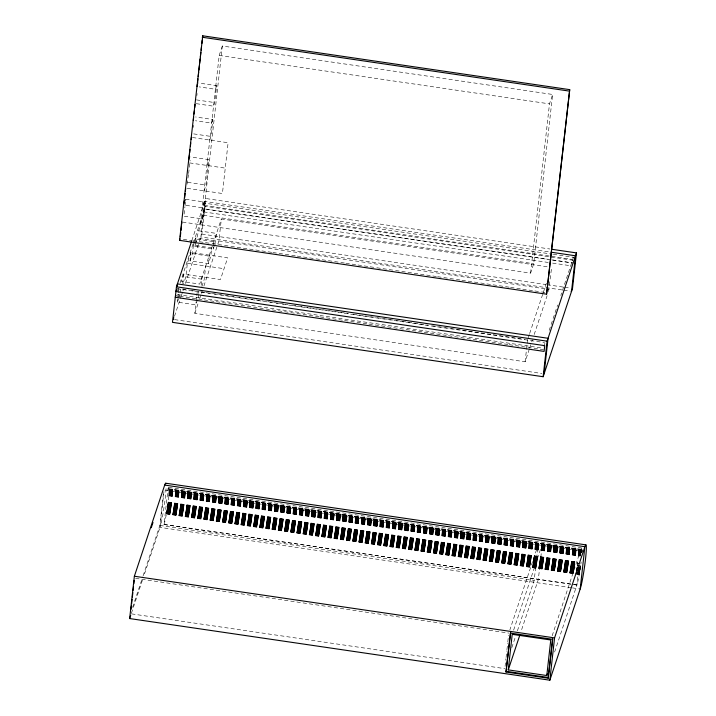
<?xml version="1.0" encoding="UTF-8"?>
<svg xmlns="http://www.w3.org/2000/svg" width="716" height="716" viewBox="0 0 716 716"><rect width="100%" height="100%" fill="white"/><g stroke="black" fill="none" stroke-linecap="round" stroke-linejoin="round"><path stroke-width="0.54" stroke-dasharray="3.58 2.69" d="M164.018 524.533L164.045 524.443A19.529 1.53 -81.7 0 0 166.389 513.954L168.179 502.086A19.529 1.53 -81.7 0 0 168.869 495.848L169.191 488.822A19.529 1.53 -81.7 0 0 168.018 488.903L164.018 524.533L576.917 584.99A19.529 1.53 -81.7 0 0 579.253 574.509L580.64 565.676M193.311 127.385L193.544 125.273M196.855 95.649L197.088 93.536M184.11 214.075L184.943 206.664M185.059 205.608L185.766 199.263L204.114 201.957L202.225 218.881L183.878 216.187M187.01 184.272L188.514 174.614M188.639 173.505L190.116 160.259M197.491 299.682L195.772 304.855L177.425 302.161L177.774 299.037M177.89 297.999L178.356 293.829M178.472 292.79L178.937 288.62L178.248 290.687M180.065 292.844L180.53 288.673M182.705 283.527L183.752 274.147L220.447 279.535L227.67 257.832L190.966 252.444L187.359 263.3L185.847 276.841L183.547 283.742M143.084 575.888L159.865 525.446L163.338 494.344M163.964 491.579L159.972 527.379L143.746 576.147M190.026 260.901L192.434 253.67L193.374 245.203L211.73 247.897L210.781 256.364L208.374 263.595L190.026 260.901L190.966 252.444M214.567 244.988L213.189 249.123L194.841 246.438L195.316 242.205M195.432 241.149L195.781 237.972L214.138 240.665L213.547 245.955M195.871 243.333C197.983 230.507 202.897 218.299 205.787 205.644L572.782 259.478L560.807 295.484M222.327 46.012L219.194 55.418L200.301 224.672L203.434 215.265L222.327 46.012L552.618 94.467L533.715 263.721L530.592 273.127L183.028 222.139M209.743 140.041L210.951 136.425L212.84 119.5L195.566 116.968M196.256 103.659L213.529 106.192L214.728 102.576L216.617 85.651L198.269 82.958M204.078 190.814L206.002 185.032L208.839 159.641L190.492 156.947M551.383 259.881L204.642 209.018L203.675 211.909L200.883 236.96L562.687 290.043M573.14 260.266L204.32 206.154L204.848 201.42L550.058 252.059M199.478 241.194L201.849 234.069L205.814 198.52L549.915 249.007M529.303 349.184L525.114 361.768L194.833 313.322L196.121 301.731M196.238 300.684L196.703 296.522M196.819 295.484L197.285 291.314L188.648 290.052M198.18 297.614L198.529 294.491M198.645 293.453L198.878 291.367M201.169 285.174L202.1 276.841M201.903 286.436L204.194 279.526L205.707 265.985M208.374 263.595L209.323 255.138M213.189 249.123L213.422 247.011M214.907 243.959L216.545 233.425L198.189 230.74M217.852 244.102L218.899 240.961L221.351 218.953L547.23 266.764M530.592 273.127L549.485 103.874L552.618 94.467M525.114 361.768L527.576 339.769L524.264 339.286M505.075 666.417L505.943 658.639M506.069 657.53L506.812 650.871M506.937 649.752L507.68 643.093M507.805 641.983L508.548 635.316M548.492 291.51L551.642 267.408M517.417 630.805L534.199 580.363L538.163 544.813L509.846 629.946M573.024 258.762L573.194 257.232L572.952 257.957M169.218 489.726L582.081 550.389L582.054 549.378A19.529 1.53 -81.7 0 0 580.882 549.449L542.316 543.909L538.342 579.45L520.854 632.022M578.492 570.643L576.881 585.088L554.139 653.448M580.103 556.207L580.846 549.539L551.812 636.837M580.864 564.029L581.043 562.633A19.529 1.53 -81.7 0 0 581.132 561.953M216.617 85.651L215.418 89.267L199.227 86.896M185.122 201.196L185.766 199.263M212.84 119.5L211.641 123.116L195.45 120.744M206.915 165.432L208.839 159.641M204.114 201.957L202.189 207.747L184.916 205.206M191.834 240.549L205.814 198.52M204.32 206.154L205.286 203.263L552.197 254.153M177.255 291.412L178.311 288.235M180.074 282.945L193.105 243.762M193.463 242.706L205.787 205.644M183.752 274.147L181.345 281.388L199.692 284.082L212.759 244.8M193.374 245.203L195.781 237.972M194.841 246.438L195.531 244.371M177.425 302.161L178.454 299.064M178.803 298.026L179.832 294.929M174.498 316.275L180.826 297.238M181.184 296.182L182.589 291.949M182.938 290.893L183.645 288.781M185.399 283.491L199.12 242.25M213.1 243.762L221.351 218.953M194.833 313.322L198.314 302.832M199.71 298.635L201.106 294.437M201.456 293.39L202.154 291.296M203.899 286.051L217.503 245.149M132.594 607.419L142.735 576.944M131.404 613.254L143.397 577.212M528.274 337.675L529.321 334.524M529.67 333.477L542.925 293.632M543.274 292.575L546.764 282.095M529.652 348.137L531.397 342.892M531.746 341.845L532.444 339.751M534.19 334.506L547.096 295.708M543.892 346.311L544.948 343.134M549.181 330.425L557.63 305.016M513.632 630.134L542.316 543.909M511.824 647.622L515.663 636.059M219.194 55.418L549.485 103.874M196.381 99.882L214.728 102.576M193.678 133.892L210.951 136.425M192.479 137.508L228.1 142.735L222.425 193.508L186.813 188.281M189.642 162.899L225.263 168.126M187.655 182.338L206.002 185.032M553.307 254.314L574.107 257.366M205.411 209.027L548.08 259.299M552.501 259.944L572.397 262.87M552.483 260.042L573.462 263.121M203.675 211.909L548.205 262.459M552.627 263.103L571.395 265.86M203.434 215.265L533.715 263.721M201.849 234.069L545.95 284.547M547.06 284.708L563.653 287.143M564.754 287.304L570.294 288.118M563.796 290.204L570.437 291.17M218.899 240.961L549.19 289.416M197.249 239.198L215.597 241.892M183.377 239.386L192.219 240.683M193.329 240.845L204.382 242.473M205.483 242.635L211.014 243.44M212.115 243.601L229.8 246.197M230.91 246.358L271.811 252.363M272.912 252.524L290.598 255.12M291.707 255.281L296.129 255.925M297.23 256.095L314.915 258.682M316.025 258.852L344.763 263.067M345.873 263.228L356.926 264.848M358.027 265.01L369.08 266.629M370.19 266.791L375.712 267.605M376.822 267.766L394.507 270.362M395.608 270.523L436.509 276.528M437.619 276.689L455.304 279.285M456.405 279.446L460.827 280.09M461.936 280.251L479.622 282.847M480.722 283.008L509.47 287.223M510.571 287.393L521.624 289.013M522.734 289.175L533.787 290.794M534.888 290.956L540.419 291.77M541.52 291.931L544.84 292.414M192.434 253.67L210.781 256.364M187.359 263.3L224.054 268.679M185.847 276.841L204.194 279.526M182.177 289.094L187.574 289.89M200.596 291.797L205.018 292.45M206.119 292.611L223.795 295.207M224.905 295.368L229.317 296.012M230.427 296.173L248.094 298.769M249.204 298.93L254.726 299.744M255.827 299.906L263.56 301.042M267.981 301.687L279.025 303.307M280.135 303.468L284.547 304.121M285.657 304.282L287.868 304.604M292.28 305.249L303.333 306.869M304.434 307.03L308.856 307.683M309.956 307.844L315.479 308.659M316.588 308.82L327.633 310.44M328.733 310.601L339.787 312.221M340.888 312.382L348.62 313.519M353.042 314.163L364.086 315.783M365.187 315.944L369.608 316.597M370.718 316.758L376.24 317.564M377.341 317.734L388.385 319.354M389.495 319.515L395.017 320.32M396.118 320.482L407.171 322.102M408.272 322.272L419.316 323.892M420.426 324.053L428.159 325.18M432.571 325.834L443.625 327.454M444.726 327.615L455.77 329.235M456.88 329.396L467.924 331.016M469.025 331.177L480.078 332.797M481.179 332.967L492.223 334.587M493.333 334.748L504.377 336.368M505.478 336.529L516.531 338.149M517.632 338.31L523.154 339.124M176.879 288.646L544.599 342.588M177.344 294.562L542.853 348.182M176.53 295.86L178.74 296.182M179.841 296.343L203.058 299.753M204.158 299.915L215.221 301.534M216.321 301.696L319.121 316.776M320.231 316.937L343.438 320.347M344.548 320.508L367.755 323.909M368.865 324.08L423.031 332.018M424.132 332.179L447.348 335.589M448.458 335.75L508.145 344.512M509.246 344.673L543.516 349.694M174.552 319.613L541.887 373.501M168.842 487.435L581.705 547.991M169.191 488.822L582.063 549.467M168.018 488.903L582.072 549.655M167.983 488.992L582.072 549.754M169.209 489.297L582.072 549.951M169.209 489.511L582.081 550.058M169.218 489.619L582.081 550.165M169.218 489.959L582.081 550.506M169.218 490.075L582.081 550.622M169.209 490.2L582.072 550.873M169.209 490.442L582.072 550.998M169.209 490.576L582.072 551.123M164.94 490.066L582.063 551.257M169.2 490.836L582.063 551.392M169.191 490.97L582.054 551.526M169.191 491.113L582.054 551.66M169.182 491.248L582.045 551.803M169.182 491.391L582.045 551.947M169.173 491.543L582.036 552.09M169.164 491.686L582.027 552.233M169.155 491.838L580.918 552.224M169.155 491.99L580.909 552.376M169.146 492.143L580.9 552.528M169.137 492.295L580.891 552.689M169.128 492.456L580.882 552.841M169.119 492.617L580.873 553.003M169.11 492.778L580.864 553.164M169.092 492.948L580.855 553.334M169.083 493.109L580.846 553.495M169.074 493.279L580.828 553.665M169.066 493.449L580.819 553.835M169.048 493.619L580.81 554.014M169.039 493.798L580.792 554.184M169.021 493.977L580.783 554.363M169.012 494.156L580.765 554.542M168.994 494.335L580.757 554.721M168.985 494.514L580.739 554.909M168.967 494.702L580.721 555.088M168.949 494.89L580.712 555.276M168.931 495.078L580.694 555.464M168.922 495.266L580.676 555.652M168.904 495.454L580.658 555.849M168.886 495.651L579.539 555.876M168.869 495.848L579.521 556.072M168.179 502.086L577.722 562.149M168.153 502.319L577.696 562.382M168.126 502.551L577.669 562.615M168.09 502.775L577.633 562.839M168.063 503.008L578.716 563.241M168.036 503.241L578.68 563.474M168 503.482L578.653 563.707M167.974 503.715L577.517 563.778M167.938 503.948L577.481 564.011M167.911 504.18L577.454 564.244M167.875 504.413L577.418 564.477M167.848 504.655L577.391 564.718M167.812 504.887L577.356 564.951M167.777 505.129L577.32 565.184M167.75 505.362L580.613 565.909M167.714 505.594L580.578 566.15M167.678 505.836L576.12 565.738M577.221 565.9L580.542 566.383M167.642 506.069L576.085 565.971M167.616 506.31L576.049 566.213M167.58 506.543L576.013 566.446M167.544 506.785L575.977 566.687M167.508 507.017L575.941 566.92M577.051 567.081L580.372 567.573M167.472 507.259L575.915 567.162M577.015 567.323L580.336 567.806M167.437 507.492L575.879 567.394M576.98 567.555L580.3 568.048M167.401 507.733L575.843 567.636M576.944 567.797L580.264 568.28M167.365 507.966L580.228 568.522M167.329 508.208L580.193 568.755M167.293 508.441L580.157 568.987M167.258 508.673L580.121 569.229M167.222 508.915L580.085 569.462M167.186 509.148L580.05 569.694M167.15 509.38L575.583 569.283M576.693 569.444L580.014 569.936M167.114 509.622L575.548 569.515M576.657 569.685L579.978 570.169M167.079 509.855L575.512 569.757M576.622 569.918L579.942 570.401M167.043 510.087L575.476 569.99M576.586 570.151L579.906 570.634M166.998 510.32L575.44 570.222M576.541 570.384L579.862 570.867M166.962 510.553L575.404 570.455M576.505 570.616L579.826 571.1M166.926 510.785L575.36 570.688M576.47 570.849L579.79 571.332M166.891 511.018L575.324 570.92M576.434 571.082L579.754 571.565M166.846 511.251L574.178 570.983M166.81 511.475L574.143 571.216M166.774 511.707L574.107 571.449M166.739 511.94L574.062 571.672M166.694 512.164L575.136 572.066M576.237 572.227L579.557 572.711M166.658 512.396L575.091 572.29M576.201 572.451L579.521 572.943M166.622 512.62L579.486 573.167M166.577 512.844L579.441 573.391M166.542 513.068L579.405 573.623M166.506 513.291L579.369 573.847M166.461 513.515L579.325 574.062M166.425 513.739L579.289 574.286M166.389 513.954L579.253 574.509M164.045 524.443L576.917 584.99M159.865 525.446L534.199 580.363M571.323 587.729L159.972 527.379A23.252 1.817 -81.7 0 0 163.875 508.226A23.252 1.817 -81.7 0 0 166.148 486.952M572.433 587.89L580.175 589.026M135.575 578.34L508.799 633.096M131.601 613.88L504.825 668.637"/><path stroke-width="1.07" d="M164.698 485.072L584.891 546.711A23.252 1.817 -81.7 0 1 585.545 558.829A23.252 1.817 -81.7 0 1 580.175 589.026L549.843 680.2L129.641 618.552L134.366 576.246L164.698 485.072A23.252 1.817 -81.7 0 1 165.978 483.667M130.992 609.28L131.368 605.951M131.619 603.722L132.111 599.283M132.362 597.063L132.854 592.615M133.104 590.396L133.48 587.066M133.847 583.737L134.223 580.399M179.582 240.352L202.735 35.8L569.721 89.643L546.568 294.187L179.582 240.352L180.065 238.902M180.298 236.79L180.772 232.557M181.005 230.436L181.479 226.211M181.712 224.09L181.954 221.978M183.958 203.997L184.316 200.82M184.665 197.643L185.14 193.418M185.372 191.297L185.73 188.129M188.934 159.426L189.427 155.014M189.668 152.803L190.044 149.492M190.411 146.18L190.778 142.869M191.154 139.557L191.396 137.347M193.284 120.422L193.642 117.254M194 114.077L194.349 110.908M194.707 107.731L195.056 104.563M197.07 86.573L197.312 84.372M197.562 82.161L197.929 78.849M198.171 76.639L198.672 72.227M198.914 70.016L199.406 65.603M199.657 63.393L200.149 58.981M200.391 56.77L200.883 52.358M201.133 50.147L201.5 46.835M201.876 43.524L202.243 40.212M202.485 38.011L202.735 35.8M191.485 241.605L176.449 286.803L172.475 322.343L543.14 376.723L572.505 288.441L576.47 252.9L552.125 249.329M173.442 319.452L173.684 317.269M177.094 286.749L177.407 283.903L548.071 338.283L544.097 373.824M546.568 294.187L569.721 89.643M505.997 672.029L510.58 632.38L505.997 672.029L548.196 678.222L552.788 638.565M508.262 669.881L512.226 634.34L550.765 639.988L546.791 675.537L508.262 669.881L519.807 635.182M543.14 376.723L547.105 341.174L576.47 252.9M571.538 291.34L575.512 255.791L551.168 252.22M548.196 678.222L552.546 639.29L510.338 633.096M549.843 680.2L554.569 637.884L584.891 546.711L580.175 589.026M176.557 289.613L175.921 291.537L544.742 345.649L544.097 351.404L175.277 297.292L175.921 295.368M151.246 527.737L153 522.483M129.641 618.552L130.697 615.375M546.791 675.537L547.489 673.434M202.252 37.25L569.238 91.084M176.449 286.803L547.105 341.174M165.709 483.219L585.912 544.867M134.366 576.246L554.569 637.884M506.239 671.304L548.438 677.497"/></g></svg>
